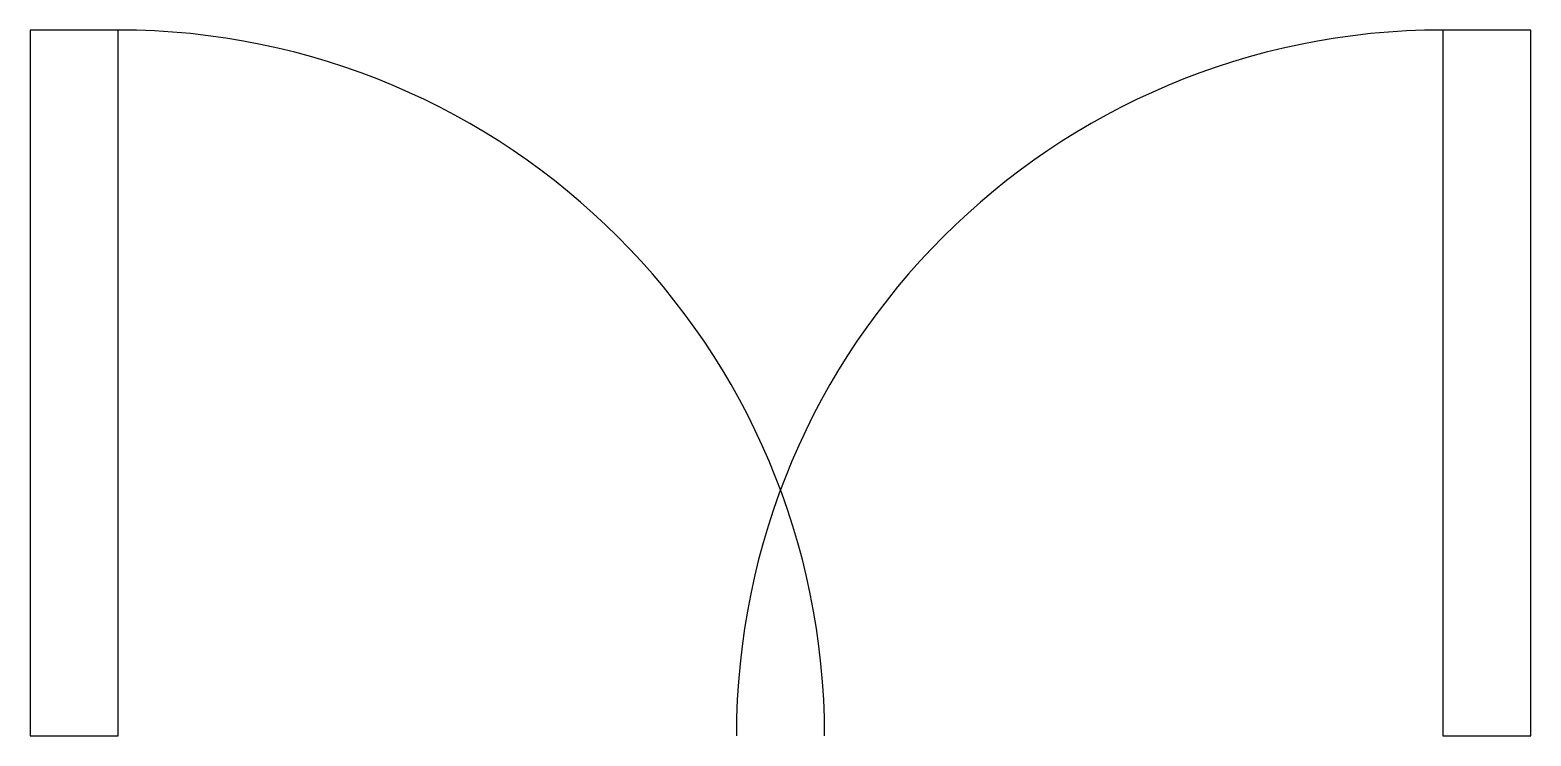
# Model space of a CAD drawing. Header units: millimetres. Extents: x -50 to 1650, y 0 to 800.
import ezdxf

# ---------------------------------------------------------------- set-up
doc = ezdxf.new("R2010")
doc.units = ezdxf.units.MM

msp = doc.modelspace()

# ---------------------------------------------------------------- linework, layer by layer
for points in [[(-50, 0), (50, 0), (50, 800), (-50, 800)], [(1550, 0), (1650, 0), (1650, 800), (1550, 800)]]:
    msp.add_lwpolyline(points, close=True)
for centre, start, end in [((50, 0), 0, 90), ((1550, 0), 90, 180)]:
    msp.add_arc(centre, 800, start, end)

doc.saveas('drawing.dxf')
